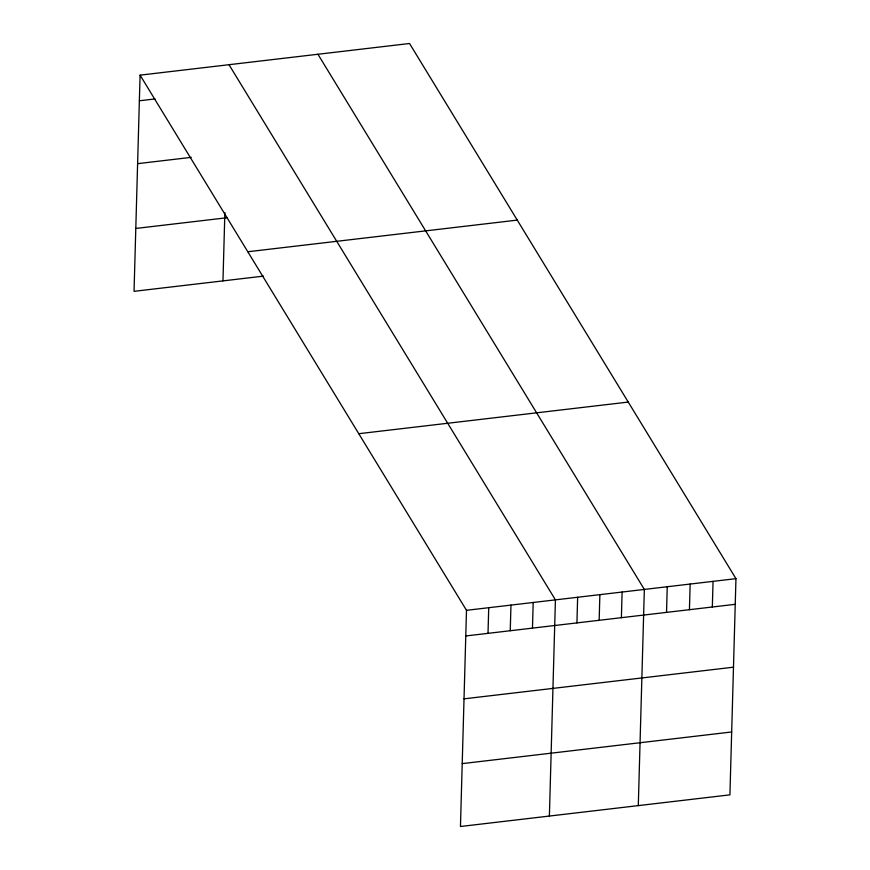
<?xml version="1.0" encoding="UTF-8"?>
<svg xmlns="http://www.w3.org/2000/svg" width="870" height="870" viewBox="0 0 870 870"><rect width="100%" height="100%" fill="white"/><g stroke="black" fill="none" stroke-linecap="round" stroke-linejoin="round"><path stroke-width="1.3" d="M140.081 75.146L466.494 610.316L460.458 826.5L729.919 794.854L735.955 578.67L409.542 43.5L140.081 75.146L134.045 291.33L263.501 276.127M222.97 280.89L224.873 212.606M488.016 633.349L488.722 607.706M510.244 630.728L510.962 605.096M532.473 628.118L533.19 602.486M549.383 816.06L555.419 599.876L229.006 64.706M576.93 622.898L577.647 597.266M599.158 620.288L599.876 594.656M621.397 617.678L622.104 592.046M638.297 805.62L644.344 589.436L317.931 54.255M666.529 612.382L667.246 586.739M689.432 609.685L690.149 584.053M712.334 606.999L713.052 581.367M139.363 100.779L155.056 98.941M137.612 163.658L191.226 157.361M135.807 228.451L227.342 217.696M247.798 251.756L517.258 220.11M358.777 433.706L628.238 402.07M466.494 610.316L735.955 578.67M465.776 635.959L735.237 604.313M464.025 698.838L733.486 667.192M462.22 763.621L731.67 731.975"/></g></svg>
